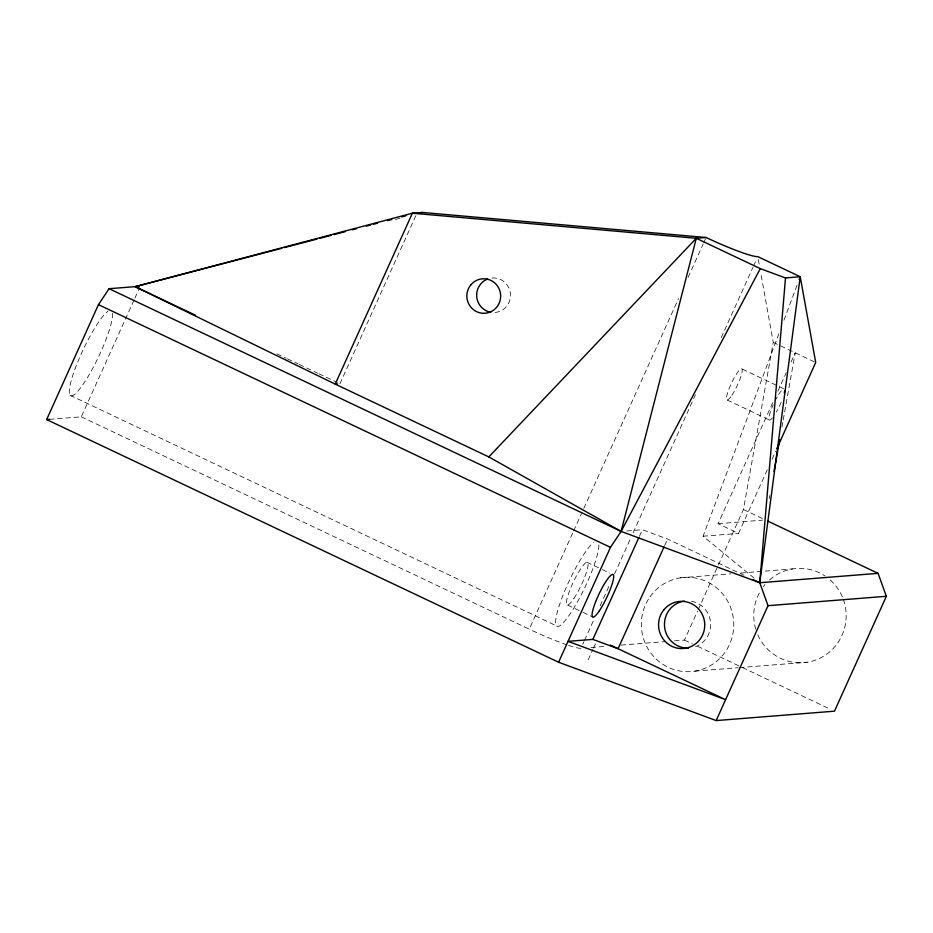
<?xml version="1.0" encoding="UTF-8"?>
<svg xmlns="http://www.w3.org/2000/svg" width="933" height="933" viewBox="0 0 933 933"><rect width="100%" height="100%" fill="white"/><g stroke="black" fill="none" stroke-linecap="round" stroke-linejoin="round"><path stroke-width="0.7" stroke-dasharray="4.67 3.5" d="M698.176 609.739L743.426 509.523L773.259 342.376L760.628 272.354M769.2 498.502L769.702 495.645M781.959 427.069L782.974 421.354M783.23 419.932L795.231 352.791L790.449 363.392M754.202 578.18L703.085 536.23L778.857 333.804M783.942 320.217L797.68 283.539M49.542 419.337L81.311 416.818L134.305 299.446M134.9 298.128L139.67 287.586M339.95 383.743L417.121 212.829M81.311 416.818L529.268 629.157L573.037 532.242M573.632 530.912L581.422 513.651M583.825 508.345L678.536 298.572M688.122 277.334L703.12 244.143M703.715 242.813L705.511 238.836M582.752 644.306L583.953 641.647M584.548 640.33L594.146 619.08M600.141 605.809L609.727 584.559M614.52 573.947L630.708 538.096M633.11 532.79L695.447 394.706M721.221 337.618L753.001 267.258M753.596 265.928L756.593 259.292M639.408 536.335L642.394 529.722L667.608 539.052L743.963 575.253M588.175 659.899L592.898 649.461M593.481 648.155L595.837 642.93M664.623 545.665L667.608 539.052M767.264 469.812L738.563 533.408L718.083 523.705L773.107 401.808M777.889 391.207L786.262 372.664M674.407 640.878L684.472 640.073L697.569 611.068M772.058 459.211L775.638 451.269M778.623 394.624L779.253 393.598A17.272 3.102 -64.6 0 1 783.837 388.816L741.408 368.698M395.429 219.442L401.062 217.972M718.083 523.705L762.506 520.159M703.085 536.23L738.563 533.408M626.778 530.959L642.394 529.722M680.309 577.83L730.749 573.83M740.837 573.025L792.712 568.908M591.021 647.49L606.835 646.242M621.215 645.1L665.789 641.554M694.805 671.154L738.038 667.725M739.472 667.608L807.208 662.232M773.259 342.376L814.427 361.887M727.262 400.035L769.69 420.142M743.426 509.523L765.363 519.926M276.949 353.875L286.139 358.225M287.446 358.843L297.954 363.823M299.26 364.453L317.64 373.165M318.946 373.783L337.326 382.495M586.927 562.249L601.015 568.932M602.286 569.538L609.972 573.177M684.472 640.073L692.368 643.817M697.639 646.312L741.059 666.897M742.376 667.515L830.533 709.313M567.602 605.074L581.679 611.745M582.962 612.351L593.19 617.203M70.057 395.265L556.406 625.81M758.307 259.491L759.345 265.205M580.956 648.295A47.221 4.77 24.3 0 1 568.197 645.274M566.996 644.866A47.221 4.77 24.3 0 1 529.268 629.157M492.029 278.046A17.272 16.911 85.5 0 1 510.421 293.72A17.272 16.911 85.5 0 1 495.131 312.462M781.201 402.158A17.272 3.102 -64.6 0 1 776.303 412.071M772.407 417.902A17.272 3.102 -64.6 0 1 773.212 404.759M775.171 400.7A17.272 3.102 -64.6 0 1 777.224 396.887M843.315 599.359A47.221 46.207 85.5 0 1 817.18 659.444A47.221 46.207 85.5 0 1 757.561 634.23M755.777 629.274A47.221 46.207 85.5 0 1 760.407 590.997M763.334 586.647A47.221 46.207 85.5 0 1 764.967 584.594M769.527 579.918A47.221 46.207 85.5 0 1 824.97 575.953M830.16 579.929A47.221 46.207 85.5 0 1 842.849 598.123M598.893 544.919A47.221 8.479 -64.6 0 1 571.358 612.025A47.221 8.479 -64.6 0 1 558.937 606.532A47.221 8.479 -64.6 0 1 593.435 542.505M112.485 313.255A47.221 8.479 -64.6 0 1 85.463 380.769A47.221 8.479 -64.6 0 1 72.844 375.194A47.221 8.479 -64.6 0 1 107.983 311.272M691.47 601.237A23.617 23.103 85.5 0 1 695.563 646.662M731.845 395.242A17.272 3.102 -64.6 0 0 742.097 369.165A17.272 3.102 -64.6 0 0 729.081 388.699A17.272 3.102 -64.6 0 0 731.845 395.242M573.865 598.531A23.617 4.245 -64.6 0 0 587.86 562.879A23.617 4.245 -64.6 0 0 570.075 589.574A23.617 4.245 -64.6 0 0 573.865 598.531M648.458 599.173A47.221 46.207 85.5 0 0 685.767 671.667A47.221 46.207 85.5 0 0 728.451 602.636A47.221 46.207 85.5 0 0 648.458 599.173"/><path stroke-width="1.4" d="M716.171 720.568L834.475 711.179L886.35 596.292L878.07 573.352L759.754 582.74L621.098 531.413L488.81 456.913L335.227 384.116L135.18 286.664L412.386 213.214L696.298 238.288L760.29 268.622L785.493 277.952L759.754 582.74L768.034 605.68L716.171 720.568L558.599 662.243L46.65 419.57L98.455 304.648L109.079 288.694L138.994 286.361M337.583 383.929L335.227 384.116L412.386 213.214L422.206 212.432L706.118 237.507A47.221 4.77 24.3 0 0 757.794 256.633L800.222 276.739L759.754 582.74L753.176 579.615M774.04 471.352L779.661 439.933M706.118 237.507L696.298 238.288L621.098 531.413L610.474 547.356L558.599 662.243M799.196 279.457L800.222 276.739L785.493 277.952M610.404 645.076L725.594 699.68L568.034 641.356L592.875 639.385L638.813 537.653M664.028 546.983L618.089 648.715L592.875 639.385M776.839 448.61L815.71 362.494L800.222 276.739M760.29 268.622L621.098 531.413L109.079 288.694M488.81 456.913L696.298 238.288M281.789 248.271L135.18 286.664L195.557 315.284M284.612 247.537L317.033 239.046M319.844 238.3L331.122 235.349M333.944 234.615L345.222 231.664M352.277 229.81L356.499 228.702M366.366 226.124L370.599 225.016M373.422 224.282L377.643 223.174M387.522 220.585L391.743 219.477M401.61 216.899L405.843 215.791M419.384 213.167L422.206 212.432M46.65 419.57L49.542 419.337M768.034 605.68L886.35 596.292M767.987 521.174L878.07 573.352M98.455 304.648L610.474 547.356M490.723 312.263A17.272 16.911 85.5 0 1 487.726 279.025M784.665 390.775A17.272 3.102 -64.6 0 1 784.28 393.201M688.484 648.085A23.617 23.103 85.5 0 1 664.553 626.579A23.617 23.103 85.5 0 1 684.239 601.109M470.757 284.938A17.272 16.911 85.5 0 0 480.903 313.045A17.272 16.911 85.5 0 0 499.621 290.105A17.272 16.911 85.5 0 0 470.757 284.938M663.876 609.809A23.617 23.103 85.5 0 0 677.743 648.213A23.617 23.103 85.5 0 0 703.319 616.853A23.617 23.103 85.5 0 0 663.876 609.809M599.452 610.66A23.617 4.245 -64.6 0 0 613.459 575.02A23.617 4.245 -64.6 0 0 595.674 601.715A23.617 4.245 -64.6 0 0 599.452 610.66"/></g></svg>
